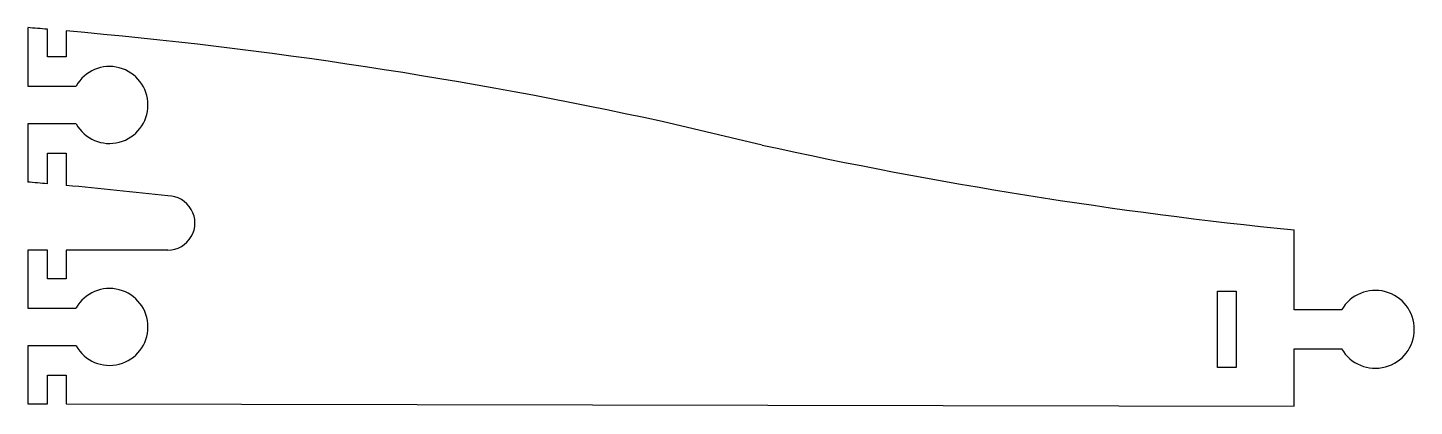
# Model space of a CAD drawing. Header units: millimetres. Extents: x -72 to 72, y -20 to 20.
import ezdxf

# ---------------------------------------------------------------- set-up
doc = ezdxf.new("R2010")
doc.units = ezdxf.units.MM
doc.layers.get('0').update_dxf_attribs({"linetype": 'CONTINUOUS'})

msp = doc.modelspace()

# ---------------------------------------------------------------- linework, layer by layer
for p, q in [((-72.29, 19.73), (-72.29, 13.65)), ((-70.24, 16.7), (-70.24, 19.56)), ((-68.29, 19.4), (-68.29, 16.7)), ((-68.29, 16.7), (-70.24, 16.7)), ((-72.29, 13.65), (-67.25, 13.65)), ((-67.25, 9.7), (-72.29, 9.7)), ((-72.29, 9.7), (-72.29, 3.63)), ((4.3, 7.5), (-6.14, 9.95)), ((-70.24, 3.46), (-70.24, 6.65)), ((-70.24, 6.65), (-68.29, 6.65)), ((-68.29, 6.65), (-68.29, 3.28)), ((59.76, -9.68), (59.76, -1.34)), ((-70.24, -3.44), (-72.29, -3.44)), ((-72.29, -3.44), (-72.29, -9.49)), ((-70.24, -6.44), (-70.24, -3.44)), ((-57.69, -3.46), (-68.29, -3.44)), ((-68.29, -3.44), (-68.29, -6.44)), ((-68.29, -6.44), (-70.24, -6.44)), ((51.76, -7.73), (53.71, -7.73)), ((51.76, -15.68), (51.76, -7.73)), ((53.71, -7.73), (53.71, -15.68)), ((-72.29, -9.49), (-67.25, -9.49)), ((64.72, -9.68), (59.76, -9.68)), ((-67.25, -13.44), (-72.29, -13.44)), ((-72.29, -13.44), (-72.29, -19.49)), ((59.76, -19.73), (59.76, -13.73)), ((59.76, -13.73), (64.72, -13.73)), ((53.71, -15.68), (51.76, -15.68)), ((-70.24, -19.49), (-70.24, -16.49)), ((-70.24, -16.49), (-68.29, -16.49)), ((-68.29, -16.49), (-68.29, -19.49)), ((-72.29, -19.49), (-70.24, -19.49)), ((-68.29, -19.49), (59.76, -19.73))]:
    msp.add_line(p, q)
for centre, radius, start, end in [((-112.25, -478.8), 500.14, 85.1815, 85.4171), ((-112.25, -478.8), 500.14, 77.7507, 84.9572), ((-63.76, 11.68), 4.01, -150.4624, 150.4624), ((108.15, 480.22), 483.99, 257.6097, 264.2615), ((-112.25, -478.8), 484.09, 85.0213, 85.2648), ((-112.25, -478.8), 484.09, 83.5284, 84.7896), ((-57.68, -0.63), 2.83, -90.1064, 90.1355), ((-63.76, -11.46), 4.01, -150.4624, 150.4624), ((68.23, -11.71), 4.06, -150.05, 150.05)]:
    msp.add_arc(centre, radius, start, end)

doc.saveas('drawing.dxf')
